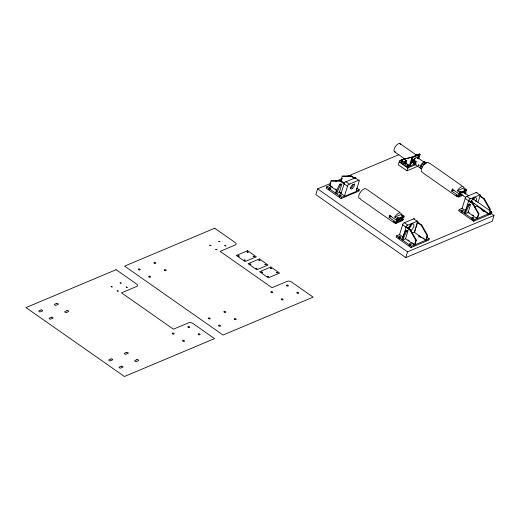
<?xml version="1.0" encoding="UTF-8"?>
<svg xmlns="http://www.w3.org/2000/svg" width="520" height="520" viewBox="0 0 520 520"><rect width="100%" height="100%" fill="white"/><g stroke="black" fill="none" stroke-linecap="round" stroke-linejoin="round"><path stroke-width="0.78" d="M355.947 178.197L355.94 177.938A1.469 0.67 -55 0 0 355.726 177.632L344.968 182.156A1.469 0.67 -55 0 0 344.474 182.761L341.049 193.615M414.459 219.167L414.453 218.907A1.469 0.67 -55 0 0 414.238 218.602L403.481 223.125A1.469 0.67 -55 0 0 402.987 223.73L399.438 234.994M397.013 222.333L396.071 222.385M397.988 219.122L397.046 219.174M459.582 196.014L458.933 196.209M424.424 161.623C422.871 162.481 426.601 162.624 424.138 162.487M426.147 162.825L425.932 163.54L424.788 162.74M410.215 164.541L410.176 164.814A0.891 0.403 -55 0 0 410.228 165.002M414.518 161.453C413.745 162.441 416.696 162.89 415.149 163.033A3.536 1.606 -55 0 1 415.298 162.546L415.786 162.338M426.127 162.903L424.333 161.59L423.293 162.019L425.016 163.228L426.107 162.773M330.298 183.534L317.623 188.864L315.868 194.643L405.782 257.601L492.245 221.234L494 215.456L490.692 213.142M332.651 187.174L330.109 185.393L326.593 186.869L326.203 188.156L341.094 198.575L358.872 191.1L359.262 189.813L356.675 188M344.026 183.827L344.526 183.619L340.529 180.817L331.026 180.921L329.608 185.601L336.59 190.495M330.311 184.724L330.922 182.715M335.485 193.096L339.553 184.379L340.932 183.8L341.79 184.405L339.352 192.426L336.343 193.694L340.412 184.983L341.79 184.405M344.038 183.092L340.86 180.869L342.284 176.189L351.78 176.085L354.64 178.087M341.562 179.992L341.972 178.653M341.094 198.575L341.484 197.294L344.494 196.027L339.352 192.426M347.484 186.192L344.37 196.436L356.122 191.49L359.385 180.349A1.469 0.67 -55 0 0 359.164 180.044L348.413 184.567A1.469 0.67 -55 0 0 347.919 185.172L347.484 186.192L340.028 181.031L331.026 180.921M404.84 158.464L399.938 160.524L399.549 161.811L408.161 167.837L408.551 166.55L414.83 163.91M405.353 161.922L405.886 160.167L406.744 160.771L406.036 163.111L404.534 163.742L406.744 160.771M407.817 167.915L399.12 161.831L398.242 164.716L406.939 170.807L407.817 167.915L415.87 164.593M409.474 165.516L412.016 157.17L419.523 154.017L420.095 154.414L418.71 158.97M412.068 158.438L412.516 156.962L403.15 159.374M420.095 154.414L412.588 157.573L410.053 165.919L406.036 163.111M417.677 158.652L419.022 154.226M418.828 156.292L419.523 154.017L414.993 155.181M416.137 227.533L417.898 221.319A1.469 0.67 -55 0 0 417.677 221.013L406.926 225.537A1.469 0.67 -55 0 0 406.432 226.142L403.007 236.997L399.562 234.585L396.552 235.853L396.162 237.139L411.047 247.559L428.831 240.084L429.221 238.797L426.628 236.983M401.694 239.453L405.762 230.744L407.141 230.159L407.999 230.763L405.561 238.784L402.551 240.052L406.621 231.342L407.999 230.763M405.782 257.601L407.537 251.823L494 215.456M412.113 233.168L414.265 232.264L417.235 222.475L417.736 222.268L421.733 225.062L427.629 235.385L426.205 240.065M414.993 231.296L415.675 229.041M411.047 247.559L411.437 246.279L429.221 238.797M402.551 224.75L409.981 230.009L415.876 240.331L414.453 245.011L405.561 238.784M405.984 227.208L406.484 227L410.481 229.801L416.377 240.117L414.954 244.797L411.775 242.573M418.912 237.114L419.302 235.833L418.788 236.047L421.154 237.705L421.668 237.49M417.235 222.475L421.232 225.277L427.128 235.593L425.704 240.279L414.265 232.264M465.575 210.678L462.131 208.267L459.121 209.534L458.731 210.821L473.616 221.247L491.4 213.766L491.79 212.485L489.847 211.12M462.007 208.683L465.556 197.411A1.469 0.67 -55 0 1 466.05 196.807L476.801 192.29A1.469 0.67 -55 0 1 477.022 192.589L477.029 192.719M464.262 213.135L468.332 204.425L469.709 203.847L470.568 204.444L468.13 212.472L465.121 213.739L469.19 205.023L470.568 204.444M465.803 209.924L469.001 199.823A1.469 0.67 -55 0 1 469.495 199.219L480.246 194.694A1.469 0.67 -55 0 1 480.46 195L477.971 202.183M473.616 221.247L474.006 219.96L488.774 213.753M465.121 198.439L472.55 203.691L478.446 214.013L477.022 218.692L468.13 212.472M468.546 200.895L469.047 200.681L473.05 203.483L478.946 213.805L477.522 218.484L476.249 217.594M489.294 210.613L489.697 209.281L483.801 198.958L479.804 196.157M489.587 211.075L490.197 209.066L484.302 198.75L480.304 195.949M396.604 220.324L399.588 219.076A1.612 0.728 -55 0 1 400.985 218.484L403.962 217.23A5.896 2.672 -55 0 0 403.995 216.099L397.312 218.966A5.896 2.672 -55 0 0 396.604 220.324L389.721 215.508A5.896 2.672 -55 0 0 389.135 217.431L396.019 222.255A5.896 2.672 -55 0 0 395.987 223.386L402.675 220.519A5.896 2.672 -55 0 0 403.377 219.161L401.999 218.192M459.173 194.012L462.15 192.758A1.612 0.728 -55 0 1 463.554 192.166L466.531 190.918A5.896 2.672 -55 0 0 466.563 189.781L459.875 192.647A5.896 2.672 -55 0 0 459.173 194.012L452.29 189.189A5.896 2.672 -55 0 0 451.704 191.113L458.588 195.936A5.896 2.672 -55 0 0 458.556 197.067L462.982 195.208M424.827 163.612L424.313 163.742M403.669 163.137L405.886 160.167M464.087 193.141L464.106 192.738M335.51 181.344L342.225 178.522M346.697 176.638L398.873 154.694M340.028 181.031L340.529 180.817M342.284 176.189L351.78 176.085M340.86 180.869L341.361 180.661M414.525 161.317L413.913 161.577A3.536 1.606 -55 0 0 413.764 162.065L414.421 161.792M414.135 161.466L414.869 161.343M415.194 161.46L415.22 161.895M413.881 162.37L414.687 162.279M414.356 161.564L415.565 161.831M414.057 162.539L414.752 163.026L415.382 162.76M356.252 191.081L359.262 189.813M406.939 170.807L417.736 166.263M423.612 164.658L424.866 164.131M389.721 215.508L390.312 215.254M452.29 189.189L452.881 188.936M389.135 217.431L391.515 216.431M451.704 191.113L454.084 190.112M397.351 218.894L394.771 217.081L401.414 214.292L403.995 216.099M459.921 192.576L457.34 190.769L463.983 187.974L466.563 189.781M395.987 223.386L393.406 221.578L394.147 221.267M458.556 197.067L455.975 195.26L456.709 194.948M396.019 222.255L399.003 221A1.612 0.728 -55 0 0 400.4 220.409L403.377 219.161M458.588 195.936L461.565 194.681A1.612 0.728 -55 0 0 462.248 194.701M464.757 193.343L465.946 192.842L464.568 191.88M409.981 230.009L410.481 229.801M421.232 225.277L421.733 225.062M472.55 203.691L473.05 203.483M483.801 198.958L484.302 198.75M474.682 206.85L476.827 205.946L488.274 213.961M415.876 240.331L416.377 240.117M427.128 235.593L427.629 235.385M478.446 214.013L478.946 213.805M489.697 209.281L490.197 209.066M490.581 212.992L491.79 212.485M401.713 162.637L400.881 162.195M401.713 217.555L402.226 217.263M407.511 166.842L406.906 166.413M463.619 192.517L464.035 192.68M459.907 192.998L460.499 192.667M400.621 220.733L401.206 220.402M464.054 191.172L464.75 190.879M476.112 192.413L479.557 194.825M429.878 163.345L462.209 185.978M400.017 143.631L416.572 155.227M465.842 190.437L466.531 190.918M417.326 157.43L424.502 162.454M422.819 163.703L424.151 164.632M462.566 191.477L468.65 195.786M472.635 198.582L491.238 211.601M412.588 157.573L412.016 157.17L401.44 159.894L404.553 162.071M461.663 192.413L462.15 192.758M466.856 196.306L470.301 198.718M414.076 160.037L416.943 162.045M415.344 162L415.734 162.273M420.856 166.108L422.182 167.044M459.381 193.083L465.354 197.269M470.672 200.993L489.268 214.013M414.115 161.766L415.838 162.968M413.465 162.038L416.338 164.047M413.394 163.306L420.563 168.331M394.55 151.788L405.145 159.211M468.332 204.425L469.19 205.023M423.124 173.011L455.455 195.65M399.938 160.524L408.551 166.55M467.981 211.803L469.255 212.693M472.433 214.922L473.707 215.813M464.848 211.211L465.706 211.809M459.121 209.534L474.006 219.96M355.03 177.762L358.475 180.174M413.543 218.732L416.988 221.143M351.279 176.293L354.14 178.295M367.309 189.664L399.64 212.297M403.273 216.749L403.962 217.23M399.997 217.796L400.985 218.484M402.2 220.292L402.63 220.591M399.094 218.732L399.588 219.076M345.774 181.649L349.219 184.061M404.287 222.619L407.732 225.03M398.431 219.031L400.4 220.409M397.033 219.622L399.003 221M423.033 237.842L424.3 238.732M339.553 184.379L340.412 184.983M405.762 230.744L406.621 231.342M360.555 199.329L392.886 221.962M335.192 188.955L336.466 189.846M339.007 191.627L341.549 193.408M407.959 239.902L409.227 240.792M336.07 191.165L336.928 191.769M402.279 237.523L403.137 238.128M326.593 186.869L341.484 197.294M396.552 235.853L411.437 246.279M317.623 188.864L407.537 251.823M472.401 219.726A0.982 0.514 16.9 0 1 471.549 219.206M471.919 218.647A0.982 0.514 16.9 0 1 472.375 218.667M462.04 212.472A0.982 0.514 16.9 0 1 461.156 211.894M409.552 245.953A0.982 0.514 16.9 0 1 409.026 245.583M409.519 244.953A0.982 0.514 16.9 0 1 410.351 245.174M399.191 238.693A0.982 0.514 16.9 0 1 398.658 238.322M399.068 237.698A0.982 0.514 16.9 0 1 399.99 237.913M339.781 197.035A0.982 0.514 16.9 0 1 339.066 196.599M339.846 195.994A0.982 0.514 16.9 0 1 340.6 196.319M329.42 189.781A0.982 0.514 16.9 0 1 328.705 189.345M329.387 188.728A0.982 0.514 16.9 0 1 330.174 189.02M474.214 197.275A4.381 1.989 -55 0 1 473.415 199.908M472.426 201.383A4.381 1.989 -55 0 1 471.237 202.579M470.866 202.156A4.381 1.989 -55 0 1 475.254 197.555A4.381 1.989 -55 0 1 475.741 201.539M474.461 203.346A4.381 1.989 -55 0 1 472.986 204.614M473.096 198.354A2.75 1.248 -55 0 1 472.973 198.946M471.796 200.961A2.75 1.248 -55 0 1 470.873 201.754M354.334 183.761A4.381 1.989 -55 0 1 354.231 184.386M356.662 188.519A0.982 0.514 16.9 0 1 356.434 189.241M353.229 184.359A2.75 1.248 -55 0 1 352.19 186.836A2.75 1.248 -55 0 1 350.214 188.24M411.638 223.886A4.381 1.989 -55 0 1 408.375 229.119M408.298 228.475A4.381 1.989 -55 0 1 412.068 224.049A4.381 1.989 -55 0 1 413.862 226.129A4.381 1.989 -55 0 1 410.416 230.932M426.673 237.556A0.982 0.514 16.9 0 1 426.647 238.147M410.501 224.861A2.75 1.248 -55 0 1 408.479 227.955M360.575 198.647A5.896 2.672 -55 0 1 360.269 192.433A5.896 2.672 -55 0 1 366.574 189.475M394.771 217.081A5.896 2.672 -55 0 1 398.873 213.122A5.896 2.672 -55 0 1 401.414 214.292M395.753 222.827A5.896 2.672 -55 0 1 393.406 221.578M422.832 172.374A5.896 2.672 -55 0 1 423.163 165.64A5.896 2.672 -55 0 1 429.228 163.475M465.946 192.842A5.896 2.672 -55 0 1 465.244 194.201M457.34 190.769A5.896 2.672 -55 0 1 461.442 186.803A5.896 2.672 -55 0 1 463.983 187.974M458.322 196.508A5.896 2.672 -55 0 1 455.975 195.26M395.512 151.899A4.914 2.23 -55 0 1 395.356 146.582A4.914 2.23 -55 0 1 400.569 144.417M413.14 161.805A1.378 0.624 -55 0 1 412.009 161.909A1.378 0.624 -55 0 1 412.938 160.154A1.378 0.624 -55 0 1 413.881 160.401M413.634 161.135A1.378 0.624 -55 0 1 413.413 161.486M417.332 157.924A1.378 0.624 -55 0 1 417.853 158.314M417.287 158.294A1.378 0.624 -55 0 1 418.119 158.353M417.84 156.754A4.914 2.23 -55 0 1 417.625 158.451M411.58 163.709A4.914 2.23 -55 0 1 411.144 162.468M414.147 156.806A4.914 2.23 -55 0 1 417.021 155.597M413.784 160.388A1.573 0.715 -55 0 1 415.266 158.652M414.089 163.384A3.536 1.606 -55 0 1 414.18 159.263A3.536 1.606 -55 0 1 417.775 158.424M421.935 168.142A3.536 1.606 -55 0 1 420.186 166.692A3.536 1.606 -55 0 1 423.111 162.649A3.536 1.606 -55 0 1 424.879 164.073M422.214 166.66A1.593 0.722 -55 0 1 421.466 166.023A1.593 0.722 -55 0 1 422.669 164.236A1.593 0.722 -55 0 1 423.618 164.567M419.016 165.224C418.288 166.998 417.788 163.254 419.016 165.256M396.272 220.779L397.404 221.111L396.272 220.779M397.248 217.568L398.379 217.9L397.248 217.568M400.524 218.992L401.654 219.323L400.55 218.933M401.499 215.781L402.63 216.112L401.499 215.781M458.841 194.461L459.973 194.792L458.841 194.461M459.817 191.25L460.947 191.588L459.817 191.25M464.068 189.462L465.199 189.794L464.068 189.462M111.144 286.656L112.275 286.988L111.156 286.624M117.169 290.875L118.3 291.207L117.182 290.849M120.153 282.867L121.284 283.199L120.178 282.808M126.178 287.086L127.309 287.417L126.204 287.027M209.749 245.18L210.88 245.511L209.749 245.18M215.774 249.399L216.905 249.73L215.774 249.399M218.758 241.391L219.889 241.722L218.758 241.391M224.783 245.609L225.914 245.941L224.796 245.583M238.095 255.769L239.226 256.106L238.095 255.769M244.12 259.994L245.252 260.325L244.133 259.961M247.104 251.979L248.235 252.317L247.117 251.953M249.86 264.011L250.991 264.342L249.873 263.978M253.13 256.204L254.261 256.536L253.13 256.204M255.886 268.229L257.017 268.561L255.899 268.197M258.869 260.221L260 260.553L258.869 260.221M261.339 272.044L262.47 272.376L261.339 272.044M264.894 264.44L266.026 264.771L264.894 264.44M267.365 276.263L268.495 276.594L267.371 276.237M270.348 268.255L271.479 268.587L270.348 268.255M276.374 272.474L277.505 272.805L276.374 272.474M401.271 160.849L402.402 161.18L401.271 160.849M407.297 165.067L408.434 165.399L407.297 165.067M116.097 269.698L26 307.593L124.423 376.506L214.519 338.611L192.985 323.538A3.146 1.638 16.9 0 0 188.689 322.771L173.42 329.192L121.498 292.832L136.767 286.416A3.146 1.638 16.9 0 0 136.474 283.966L116.097 269.698M214.708 228.228L124.605 266.123L223.028 335.036L313.125 297.135L291.596 282.061A3.146 1.638 16.9 0 0 287.3 281.294L272.031 287.716L220.103 251.362L235.372 244.94A3.146 1.638 16.9 0 0 235.079 242.489L214.708 228.228M41.022 309.972L39.02 310.817A0.982 0.514 16.9 0 0 39.111 311.584A0.982 0.514 16.9 0 0 40.45 311.818L42.452 310.98A0.982 0.514 16.9 0 0 42.361 310.213A0.982 0.514 16.9 0 0 41.022 309.972M56.634 303.407L54.633 304.245A0.982 0.514 16.9 0 0 54.724 305.012A0.982 0.514 16.9 0 0 56.069 305.253L58.071 304.408A0.982 0.514 16.9 0 0 57.98 303.647A0.982 0.514 16.9 0 0 56.634 303.407M51.383 317.233L49.38 318.071A0.982 0.514 16.9 0 0 49.471 318.838A0.982 0.514 16.9 0 0 50.817 319.079L52.819 318.233A0.982 0.514 16.9 0 0 52.721 317.467A0.982 0.514 16.9 0 0 51.383 317.233M66.995 310.661L64.993 311.506A0.982 0.514 16.9 0 0 65.085 312.267A0.982 0.514 16.9 0 0 66.43 312.507L68.432 311.668A0.982 0.514 16.9 0 0 68.341 310.901A0.982 0.514 16.9 0 0 66.995 310.661M247.631 250.718L236.333 255.469L245.031 261.56L256.328 256.808L247.631 250.718M259.396 258.954L248.099 263.705L256.796 269.796L268.093 265.044L259.396 258.954M270.875 266.994L259.578 271.745L268.275 277.829L279.572 273.078L270.875 266.994M110.974 358.956L108.973 359.801A0.982 0.514 16.9 0 0 109.064 360.568A0.982 0.514 16.9 0 0 110.409 360.802L112.411 359.964A0.982 0.514 16.9 0 0 112.32 359.197A0.982 0.514 16.9 0 0 110.974 358.956M126.594 352.391L124.592 353.229A0.982 0.514 16.9 0 0 124.683 353.997A0.982 0.514 16.9 0 0 126.022 354.237L128.031 353.392A0.982 0.514 16.9 0 0 127.933 352.632A0.982 0.514 16.9 0 0 126.594 352.391M481.871 209.514L481.357 209.729L483.724 211.386L484.237 211.172L481.871 209.514M121.342 366.21L119.34 367.055A0.982 0.514 16.9 0 0 119.431 367.822A0.982 0.514 16.9 0 0 120.77 368.062L122.772 367.218A0.982 0.514 16.9 0 0 122.681 366.45A0.982 0.514 16.9 0 0 121.342 366.21M136.903 359.665L134.901 360.51A0.982 0.514 16.9 0 0 134.992 361.276A0.982 0.514 16.9 0 0 136.338 361.51L138.34 360.672A0.982 0.514 16.9 0 0 138.249 359.905A0.982 0.514 16.9 0 0 136.903 359.665M198.53 334.516A0.982 0.514 16.9 0 0 200.115 334.601A0.982 0.514 16.9 0 0 198.926 333.71A0.982 0.514 16.9 0 0 198.53 334.516M182.917 341.081A0.982 0.514 16.9 0 0 184.496 341.166A0.982 0.514 16.9 0 0 183.306 340.275A0.982 0.514 16.9 0 0 182.917 341.081M172.556 333.827A0.982 0.514 16.9 0 0 174.135 333.912A0.982 0.514 16.9 0 0 172.946 333.021A0.982 0.514 16.9 0 0 172.556 333.827M188.169 327.256A0.982 0.514 16.9 0 0 189.755 327.34A0.982 0.514 16.9 0 0 188.558 326.456A0.982 0.514 16.9 0 0 188.169 327.256M154.251 263.114A0.982 0.514 16.9 0 0 155.831 263.204A0.982 0.514 16.9 0 0 154.642 262.314A0.982 0.514 16.9 0 0 154.251 263.114M164.613 270.374A0.982 0.514 16.9 0 0 166.192 270.459A0.982 0.514 16.9 0 0 165.002 269.568A0.982 0.514 16.9 0 0 164.613 270.374M138.632 269.685A0.982 0.514 16.9 0 0 140.218 269.769A0.982 0.514 16.9 0 0 139.029 268.879A0.982 0.514 16.9 0 0 138.632 269.685M149 276.939A0.982 0.514 16.9 0 0 150.579 277.024A0.982 0.514 16.9 0 0 149.39 276.133A0.982 0.514 16.9 0 0 149 276.939M208.592 318.669A0.982 0.514 16.9 0 0 210.178 318.753A0.982 0.514 16.9 0 0 208.982 317.863A0.982 0.514 16.9 0 0 208.592 318.669M218.953 325.923A0.982 0.514 16.9 0 0 220.539 326.007A0.982 0.514 16.9 0 0 219.349 325.117A0.982 0.514 16.9 0 0 218.953 325.923M224.211 312.097A0.982 0.514 16.9 0 0 225.791 312.182A0.982 0.514 16.9 0 0 224.601 311.292A0.982 0.514 16.9 0 0 224.211 312.097M234.572 319.351A0.982 0.514 16.9 0 0 236.151 319.442A0.982 0.514 16.9 0 0 234.962 318.552A0.982 0.514 16.9 0 0 234.572 319.351M286.774 285.786A0.982 0.514 16.9 0 0 288.36 285.87A0.982 0.514 16.9 0 0 287.17 284.98A0.982 0.514 16.9 0 0 286.774 285.786M271.161 292.351A0.982 0.514 16.9 0 0 272.74 292.435A0.982 0.514 16.9 0 0 271.55 291.544A0.982 0.514 16.9 0 0 271.161 292.351M281.522 299.605A0.982 0.514 16.9 0 0 283.108 299.689A0.982 0.514 16.9 0 0 281.918 298.805A0.982 0.514 16.9 0 0 281.522 299.605M297.141 293.039A0.982 0.514 16.9 0 0 298.721 293.124A0.982 0.514 16.9 0 0 297.531 292.233A0.982 0.514 16.9 0 0 297.141 293.039M472.166 218.16A0.982 0.514 16.9 0 0 473.753 218.244A0.982 0.514 16.9 0 0 472.563 217.353A0.982 0.514 16.9 0 0 472.166 218.16M461.806 210.906A0.982 0.514 16.9 0 0 463.392 210.99A0.982 0.514 16.9 0 0 462.196 210.1A0.982 0.514 16.9 0 0 461.806 210.906M490.243 213.857A1.573 0.715 -55 0 0 491.185 211.542A1.573 0.715 -55 0 0 489.326 213.018A1.573 0.715 -55 0 0 490.243 213.857M329.277 188.24A0.982 0.514 16.9 0 0 330.863 188.325A0.982 0.514 16.9 0 0 329.673 187.434A0.982 0.514 16.9 0 0 329.277 188.24M339.644 195.494A0.982 0.514 16.9 0 0 341.224 195.578A0.982 0.514 16.9 0 0 340.035 194.688A0.982 0.514 16.9 0 0 339.644 195.494M352.456 188.494A2.75 1.248 -55 0 0 354.101 184.451A2.75 1.248 -55 0 0 350.844 187.031A2.75 1.248 -55 0 0 352.456 188.494M409.598 244.478A0.982 0.514 16.9 0 0 411.184 244.562A0.982 0.514 16.9 0 0 409.994 243.672A0.982 0.514 16.9 0 0 409.598 244.478M399.237 237.224A0.982 0.514 16.9 0 0 400.822 237.308A0.982 0.514 16.9 0 0 399.633 236.418A0.982 0.514 16.9 0 0 399.237 237.224M412.653 161.779A1.378 0.624 -55 0 0 413.478 159.757A1.378 0.624 -55 0 0 411.847 161.05A1.378 0.624 -55 0 0 412.653 161.779"/></g></svg>
